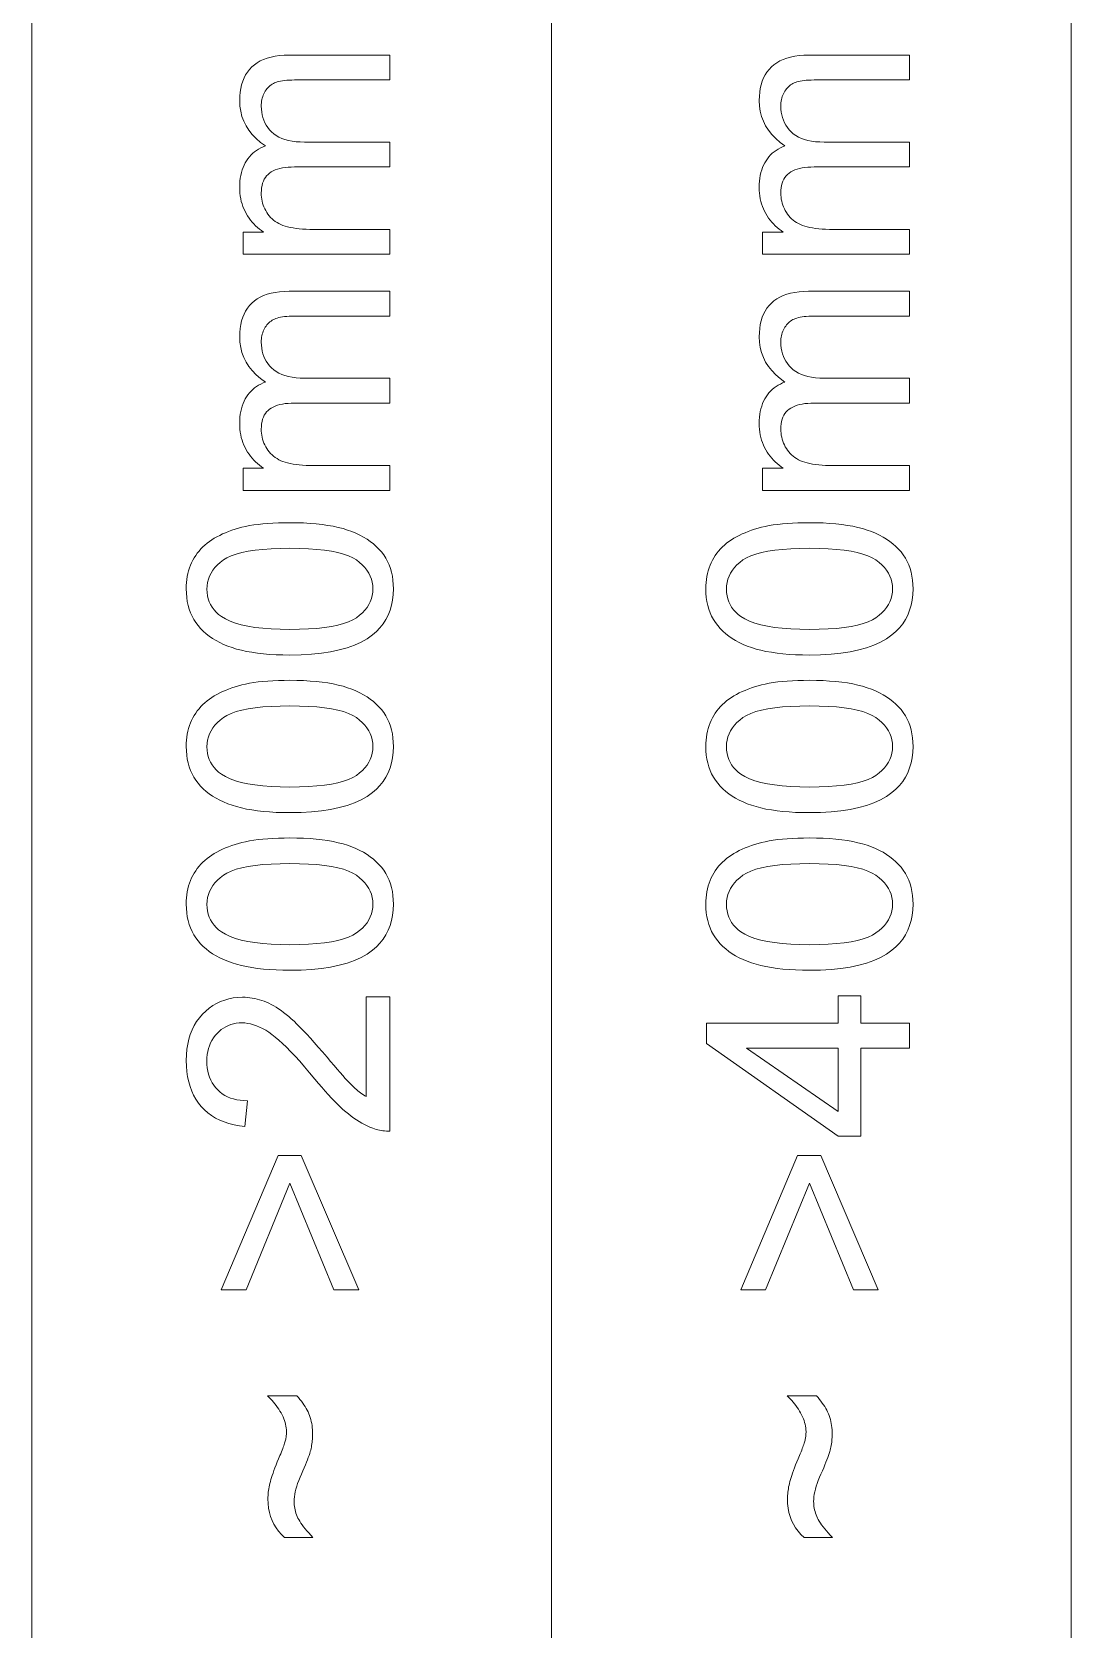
# Model space of a CAD drawing. Extents: x 23 to 417, y 3 to 294.
# Drawn here: x 197.47 to 202.59, y 15.35 to 23.22 of the extents above; entities that cross this region are included whole.
import ezdxf

# ---------------------------------------------------------------- set-up
doc = ezdxf.new("R2010")
doc.units = 0

msp = doc.modelspace()

# ---------------------------------------------------------------- linework, layer by layer
at = {"color": 7, "lineweight": 13}
for p, q in [((197.4684, 10.2218), (197.4684, 50.2218)), ((200.0291, 10.2218), (200.0291, 50.2218)), ((202.5898, 10.2218), (202.5898, 50.2218))]:
    msp.add_line(p, q, dxfattribs=at)
for points in [[(199.233, 22.1256), (198.5086, 22.1256), (198.5086, 22.2354), (198.6102, 22.2354), (198.5998, 22.2425), (198.5898, 22.25), (198.5802, 22.2579), (198.571, 22.2663), (198.5622, 22.2752), (198.5539, 22.2844), (198.5459, 22.2942), (198.5384, 22.3044), (198.5313, 22.315), (198.5246, 22.3261), (198.5185, 22.3376), (198.513, 22.3494), (198.5081, 22.3615), (198.5039, 22.3739), (198.5003, 22.3867), (198.4974, 22.3997), (198.4951, 22.4131), (198.4935, 22.4268), (198.4926, 22.4408), (198.4922, 22.4551), (198.4926, 22.4709), (198.4936, 22.4861), (198.4952, 22.5007), (198.4976, 22.5148), (198.5006, 22.5283), (198.5043, 22.5412), (198.5086, 22.5535), (198.5136, 22.5653), (198.5193, 22.5765), (198.5257, 22.5871), (198.5326, 22.597), (198.5401, 22.6064), (198.5481, 22.6152), (198.5566, 22.6234), (198.5657, 22.631), (198.5753, 22.6379), (198.5855, 22.6443), (198.5962, 22.65), (198.6074, 22.6552), (198.6191, 22.6597), (198.595, 22.6774), (198.5734, 22.6962), (198.5544, 22.7159), (198.5379, 22.7368), (198.5239, 22.7586), (198.5125, 22.7815), (198.5036, 22.8054), (198.4973, 22.8304), (198.4935, 22.8564), (198.4922, 22.8834), (198.4928, 22.9045), (198.4946, 22.9246), (198.4976, 22.9436), (198.5018, 22.9617), (198.5071, 22.9788), (198.5137, 22.9948), (198.5215, 23.0099), (198.5304, 23.024), (198.5406, 23.0371), (198.5519, 23.0492), (198.5645, 23.0602), (198.5784, 23.0701), (198.5935, 23.0788), (198.61, 23.0863), (198.6277, 23.0927), (198.6467, 23.0979), (198.6671, 23.102), (198.6887, 23.1049), (198.7116, 23.1066), (198.7357, 23.1072), (199.233, 23.1072), (199.233, 22.9851), (198.7767, 22.9851), (198.7623, 22.985), (198.7489, 22.9846), (198.7362, 22.984), (198.7243, 22.9832), (198.7133, 22.9821), (198.7031, 22.9808), (198.6938, 22.9792), (198.6852, 22.9774), (198.6775, 22.9754), (198.6706, 22.9731), (198.6642, 22.9706), (198.6581, 22.9676), (198.6523, 22.9642), (198.6467, 22.9605), (198.6414, 22.9563), (198.6363, 22.9518), (198.6314, 22.9469), (198.6268, 22.9416), (198.6225, 22.9359), (198.6184, 22.9298), (198.6147, 22.9234), (198.6113, 22.9168), (198.6083, 22.91), (198.6058, 22.903), (198.6036, 22.8957), (198.6018, 22.8882), (198.6004, 22.8805), (198.5994, 22.8726), (198.5988, 22.8645), (198.5986, 22.8562), (198.5992, 22.8411), (198.6007, 22.8266), (198.6032, 22.8126), (198.6068, 22.7992), (198.6113, 22.7862), (198.6169, 22.7738), (198.6235, 22.7619), (198.6312, 22.7505), (198.6398, 22.7396), (198.6495, 22.7293), (198.6602, 22.7197), (198.6722, 22.7111), (198.6854, 22.7035), (198.6999, 22.697), (198.7155, 22.6914), (198.7324, 22.6869), (198.7505, 22.6833), (198.7698, 22.6808), (198.7904, 22.6793), (198.8121, 22.6788), (199.233, 22.6788), (199.233, 22.556), (198.7623, 22.556), (198.7464, 22.5557), (198.7312, 22.5548), (198.7169, 22.5533), (198.7034, 22.5512), (198.6907, 22.5485), (198.6788, 22.5452), (198.6678, 22.5413), (198.6576, 22.5368), (198.6482, 22.5317), (198.6396, 22.526), (198.6318, 22.5196), (198.6248, 22.5125), (198.6187, 22.5046), (198.6134, 22.4959), (198.6089, 22.4864), (198.6052, 22.4762), (198.6023, 22.4653), (198.6003, 22.4535), (198.599, 22.441), (198.5986, 22.4278), (198.5989, 22.4175), (198.5997, 22.4074), (198.6011, 22.3974), (198.603, 22.3876), (198.6055, 22.3779), (198.6085, 22.3684), (198.612, 22.359), (198.6161, 22.3498), (198.6207, 22.3408), (198.6259, 22.3319), (198.6316, 22.3234), (198.6378, 22.3153), (198.6446, 22.3077), (198.6518, 22.3006), (198.6595, 22.294), (198.6678, 22.2879), (198.6765, 22.2822), (198.6857, 22.277), (198.6955, 22.2724), (198.7057, 22.2682), (198.7167, 22.2644), (198.7286, 22.261), (198.7414, 22.2581), (198.7552, 22.2555), (198.7699, 22.2533), (198.7855, 22.2515), (198.802, 22.2502), (198.8195, 22.2492), (198.8378, 22.2486), (198.8572, 22.2484), (199.233, 22.2484)], [(201.7937, 22.1256), (201.0693, 22.1256), (201.0693, 22.2354), (201.1709, 22.2354), (201.1605, 22.2425), (201.1505, 22.25), (201.1409, 22.2579), (201.1317, 22.2663), (201.1229, 22.2752), (201.1146, 22.2844), (201.1066, 22.2942), (201.0991, 22.3044), (201.092, 22.315), (201.0853, 22.3261), (201.0792, 22.3376), (201.0737, 22.3494), (201.0688, 22.3615), (201.0646, 22.3739), (201.061, 22.3867), (201.0581, 22.3997), (201.0558, 22.4131), (201.0542, 22.4268), (201.0533, 22.4408), (201.0529, 22.4551), (201.0533, 22.4709), (201.0543, 22.4861), (201.0559, 22.5007), (201.0583, 22.5148), (201.0613, 22.5283), (201.065, 22.5412), (201.0693, 22.5535), (201.0743, 22.5653), (201.08, 22.5765), (201.0863, 22.5871), (201.0933, 22.597), (201.1008, 22.6064), (201.1088, 22.6152), (201.1173, 22.6234), (201.1264, 22.631), (201.136, 22.6379), (201.1462, 22.6443), (201.1569, 22.65), (201.1681, 22.6552), (201.1798, 22.6597), (201.1557, 22.6774), (201.1341, 22.6962), (201.1151, 22.7159), (201.0986, 22.7368), (201.0846, 22.7586), (201.0732, 22.7815), (201.0643, 22.8054), (201.058, 22.8304), (201.0542, 22.8564), (201.0529, 22.8834), (201.0535, 22.9045), (201.0553, 22.9246), (201.0583, 22.9436), (201.0625, 22.9617), (201.0678, 22.9788), (201.0744, 22.9948), (201.0822, 23.0099), (201.0911, 23.024), (201.1013, 23.0371), (201.1126, 23.0492), (201.1252, 23.0602), (201.1391, 23.0701), (201.1542, 23.0788), (201.1707, 23.0863), (201.1884, 23.0927), (201.2074, 23.0979), (201.2278, 23.102), (201.2494, 23.1049), (201.2723, 23.1066), (201.2964, 23.1072), (201.7937, 23.1072), (201.7937, 22.9851), (201.3374, 22.9851), (201.323, 22.985), (201.3096, 22.9846), (201.2969, 22.984), (201.285, 22.9832), (201.274, 22.9821), (201.2638, 22.9808), (201.2545, 22.9792), (201.2459, 22.9774), (201.2382, 22.9754), (201.2313, 22.9731), (201.2249, 22.9706), (201.2188, 22.9676), (201.213, 22.9642), (201.2074, 22.9605), (201.2021, 22.9563), (201.197, 22.9518), (201.1921, 22.9469), (201.1875, 22.9416), (201.1832, 22.9359), (201.1791, 22.9298), (201.1754, 22.9234), (201.172, 22.9168), (201.169, 22.91), (201.1665, 22.903), (201.1643, 22.8957), (201.1625, 22.8882), (201.1611, 22.8805), (201.1601, 22.8726), (201.1595, 22.8645), (201.1593, 22.8562), (201.1599, 22.8411), (201.1614, 22.8266), (201.1639, 22.8126), (201.1675, 22.7992), (201.172, 22.7862), (201.1776, 22.7738), (201.1842, 22.7619), (201.1919, 22.7505), (201.2005, 22.7396), (201.2102, 22.7293), (201.2209, 22.7197), (201.2329, 22.7111), (201.2461, 22.7035), (201.2606, 22.697), (201.2762, 22.6914), (201.2931, 22.6869), (201.3112, 22.6833), (201.3305, 22.6808), (201.3511, 22.6793), (201.3728, 22.6788), (201.7937, 22.6788), (201.7937, 22.556), (201.323, 22.556), (201.3071, 22.5557), (201.2919, 22.5548), (201.2776, 22.5533), (201.2641, 22.5512), (201.2514, 22.5485), (201.2395, 22.5452), (201.2285, 22.5413), (201.2183, 22.5368), (201.2089, 22.5317), (201.2003, 22.526), (201.1925, 22.5196), (201.1855, 22.5125), (201.1794, 22.5046), (201.1741, 22.4959), (201.1696, 22.4864), (201.1659, 22.4762), (201.163, 22.4653), (201.161, 22.4535), (201.1597, 22.441), (201.1593, 22.4278), (201.1596, 22.4175), (201.1604, 22.4074), (201.1618, 22.3974), (201.1637, 22.3876), (201.1662, 22.3779), (201.1692, 22.3684), (201.1727, 22.359), (201.1768, 22.3498), (201.1814, 22.3408), (201.1866, 22.3319), (201.1923, 22.3234), (201.1985, 22.3153), (201.2053, 22.3077), (201.2125, 22.3006), (201.2202, 22.294), (201.2285, 22.2879), (201.2372, 22.2822), (201.2464, 22.277), (201.2562, 22.2724), (201.2664, 22.2682), (201.2774, 22.2644), (201.2893, 22.261), (201.3021, 22.2581), (201.3159, 22.2555), (201.3306, 22.2533), (201.3462, 22.2515), (201.3627, 22.2502), (201.3802, 22.2492), (201.3985, 22.2486), (201.4179, 22.2484), (201.7937, 22.2484)], [(199.233, 20.9619), (198.5086, 20.9619), (198.5086, 21.0717), (198.6102, 21.0717), (198.5998, 21.0788), (198.5898, 21.0862), (198.5802, 21.0942), (198.571, 21.1026), (198.5622, 21.1114), (198.5539, 21.1207), (198.5459, 21.1305), (198.5384, 21.1407), (198.5313, 21.1513), (198.5246, 21.1624), (198.5185, 21.1739), (198.513, 21.1857), (198.5081, 21.1978), (198.5039, 21.2102), (198.5003, 21.223), (198.4974, 21.236), (198.4951, 21.2494), (198.4935, 21.2631), (198.4926, 21.277), (198.4922, 21.2913), (198.4926, 21.3072), (198.4936, 21.3224), (198.4952, 21.337), (198.4976, 21.3511), (198.5006, 21.3646), (198.5043, 21.3775), (198.5086, 21.3898), (198.5136, 21.4016), (198.5193, 21.4128), (198.5257, 21.4233), (198.5326, 21.4333), (198.5401, 21.4427), (198.5481, 21.4515), (198.5566, 21.4597), (198.5657, 21.4673), (198.5753, 21.4742), (198.5855, 21.4806), (198.5962, 21.4863), (198.6074, 21.4915), (198.6191, 21.496), (198.595, 21.5137), (198.5734, 21.5324), (198.5544, 21.5522), (198.5379, 21.573), (198.5239, 21.5949), (198.5125, 21.6178), (198.5036, 21.6417), (198.4973, 21.6667), (198.4935, 21.6927), (198.4922, 21.7197), (198.4928, 21.7408), (198.4946, 21.7608), (198.4976, 21.7799), (198.5018, 21.798), (198.5071, 21.8151), (198.5137, 21.8311), (198.5215, 21.8462), (198.5304, 21.8603), (198.5406, 21.8734), (198.5519, 21.8855), (198.5645, 21.8965), (198.5784, 21.9064), (198.5935, 21.9151), (198.61, 21.9226), (198.6277, 21.929), (198.6467, 21.9342), (198.6671, 21.9382), (198.6887, 21.9411), (198.7116, 21.9429), (198.7357, 21.9435), (199.233, 21.9435), (199.233, 21.8214), (198.7767, 21.8214), (198.7623, 21.8212), (198.7489, 21.8209), (198.7362, 21.8203), (198.7243, 21.8195), (198.7133, 21.8184), (198.7031, 21.8171), (198.6938, 21.8155), (198.6852, 21.8137), (198.6775, 21.8117), (198.6706, 21.8094), (198.6642, 21.8068), (198.6581, 21.8039), (198.6523, 21.8005), (198.6467, 21.7968), (198.6414, 21.7926), (198.6363, 21.7881), (198.6314, 21.7832), (198.6268, 21.7779), (198.6225, 21.7722), (198.6184, 21.7661), (198.6147, 21.7597), (198.6113, 21.7531), (198.6083, 21.7463), (198.6058, 21.7393), (198.6036, 21.732), (198.6018, 21.7245), (198.6004, 21.7168), (198.5994, 21.7089), (198.5988, 21.7008), (198.5986, 21.6924), (198.5992, 21.6774), (198.6007, 21.6629), (198.6032, 21.6489), (198.6068, 21.6355), (198.6113, 21.6225), (198.6169, 21.6101), (198.6235, 21.5982), (198.6312, 21.5868), (198.6398, 21.5759), (198.6495, 21.5656), (198.6602, 21.556), (198.6722, 21.5474), (198.6854, 21.5398), (198.6999, 21.5333), (198.7155, 21.5277), (198.7324, 21.5232), (198.7505, 21.5196), (198.7698, 21.5171), (198.7904, 21.5156), (198.8121, 21.5151), (199.233, 21.5151), (199.233, 21.3923), (198.7623, 21.3923), (198.7464, 21.392), (198.7312, 21.3911), (198.7169, 21.3896), (198.7034, 21.3875), (198.6907, 21.3848), (198.6788, 21.3815), (198.6678, 21.3776), (198.6576, 21.3731), (198.6482, 21.368), (198.6396, 21.3623), (198.6318, 21.3559), (198.6248, 21.3488), (198.6187, 21.3408), (198.6134, 21.3322), (198.6089, 21.3227), (198.6052, 21.3125), (198.6023, 21.3016), (198.6003, 21.2898), (198.599, 21.2773), (198.5986, 21.2641), (198.5989, 21.2538), (198.5997, 21.2436), (198.6011, 21.2337), (198.603, 21.2238), (198.6055, 21.2142), (198.6085, 21.2047), (198.612, 21.1953), (198.6161, 21.1861), (198.6207, 21.1771), (198.6259, 21.1682), (198.6316, 21.1597), (198.6378, 21.1516), (198.6446, 21.144), (198.6518, 21.1369), (198.6595, 21.1303), (198.6678, 21.1241), (198.6765, 21.1185), (198.6857, 21.1133), (198.6955, 21.1086), (198.7057, 21.1044), (198.7167, 21.1007), (198.7286, 21.0973), (198.7414, 21.0944), (198.7552, 21.0918), (198.7699, 21.0896), (198.7855, 21.0878), (198.802, 21.0864), (198.8195, 21.0855), (198.8378, 21.0849), (198.8572, 21.0847), (199.233, 21.0847)], [(201.7937, 20.9619), (201.0693, 20.9619), (201.0693, 21.0717), (201.1709, 21.0717), (201.1605, 21.0788), (201.1505, 21.0862), (201.1409, 21.0942), (201.1317, 21.1026), (201.1229, 21.1114), (201.1146, 21.1207), (201.1066, 21.1305), (201.0991, 21.1407), (201.092, 21.1513), (201.0853, 21.1624), (201.0792, 21.1739), (201.0737, 21.1857), (201.0688, 21.1978), (201.0646, 21.2102), (201.061, 21.223), (201.0581, 21.236), (201.0558, 21.2494), (201.0542, 21.2631), (201.0533, 21.277), (201.0529, 21.2913), (201.0533, 21.3072), (201.0543, 21.3224), (201.0559, 21.337), (201.0583, 21.3511), (201.0613, 21.3646), (201.065, 21.3775), (201.0693, 21.3898), (201.0743, 21.4016), (201.08, 21.4128), (201.0863, 21.4233), (201.0933, 21.4333), (201.1008, 21.4427), (201.1088, 21.4515), (201.1173, 21.4597), (201.1264, 21.4673), (201.136, 21.4742), (201.1462, 21.4806), (201.1569, 21.4863), (201.1681, 21.4915), (201.1798, 21.496), (201.1557, 21.5137), (201.1341, 21.5324), (201.1151, 21.5522), (201.0986, 21.573), (201.0846, 21.5949), (201.0732, 21.6178), (201.0643, 21.6417), (201.058, 21.6667), (201.0542, 21.6927), (201.0529, 21.7197), (201.0535, 21.7408), (201.0553, 21.7608), (201.0583, 21.7799), (201.0625, 21.798), (201.0678, 21.8151), (201.0744, 21.8311), (201.0822, 21.8462), (201.0911, 21.8603), (201.1013, 21.8734), (201.1126, 21.8855), (201.1252, 21.8965), (201.1391, 21.9064), (201.1542, 21.9151), (201.1707, 21.9226), (201.1884, 21.929), (201.2074, 21.9342), (201.2278, 21.9382), (201.2494, 21.9411), (201.2723, 21.9429), (201.2964, 21.9435), (201.7937, 21.9435), (201.7937, 21.8214), (201.3374, 21.8214), (201.323, 21.8212), (201.3096, 21.8209), (201.2969, 21.8203), (201.285, 21.8195), (201.274, 21.8184), (201.2638, 21.8171), (201.2545, 21.8155), (201.2459, 21.8137), (201.2382, 21.8117), (201.2313, 21.8094), (201.2249, 21.8068), (201.2188, 21.8039), (201.213, 21.8005), (201.2074, 21.7968), (201.2021, 21.7926), (201.197, 21.7881), (201.1921, 21.7832), (201.1875, 21.7779), (201.1832, 21.7722), (201.1791, 21.7661), (201.1754, 21.7597), (201.172, 21.7531), (201.169, 21.7463), (201.1665, 21.7393), (201.1643, 21.732), (201.1625, 21.7245), (201.1611, 21.7168), (201.1601, 21.7089), (201.1595, 21.7008), (201.1593, 21.6924), (201.1599, 21.6774), (201.1614, 21.6629), (201.1639, 21.6489), (201.1675, 21.6355), (201.172, 21.6225), (201.1776, 21.6101), (201.1842, 21.5982), (201.1919, 21.5868), (201.2005, 21.5759), (201.2102, 21.5656), (201.2209, 21.556), (201.2329, 21.5474), (201.2461, 21.5398), (201.2606, 21.5333), (201.2762, 21.5277), (201.2931, 21.5232), (201.3112, 21.5196), (201.3305, 21.5171), (201.3511, 21.5156), (201.3728, 21.5151), (201.7937, 21.5151), (201.7937, 21.3923), (201.323, 21.3923), (201.3071, 21.392), (201.2919, 21.3911), (201.2776, 21.3896), (201.2641, 21.3875), (201.2514, 21.3848), (201.2395, 21.3815), (201.2285, 21.3776), (201.2183, 21.3731), (201.2089, 21.368), (201.2003, 21.3623), (201.1925, 21.3559), (201.1855, 21.3488), (201.1794, 21.3408), (201.1741, 21.3322), (201.1696, 21.3227), (201.1659, 21.3125), (201.163, 21.3016), (201.161, 21.2898), (201.1597, 21.2773), (201.1593, 21.2641), (201.1596, 21.2538), (201.1604, 21.2436), (201.1618, 21.2337), (201.1637, 21.2238), (201.1662, 21.2142), (201.1692, 21.2047), (201.1727, 21.1953), (201.1768, 21.1861), (201.1814, 21.1771), (201.1866, 21.1682), (201.1923, 21.1597), (201.1985, 21.1516), (201.2053, 21.144), (201.2125, 21.1369), (201.2202, 21.1303), (201.2285, 21.1241), (201.2372, 21.1185), (201.2464, 21.1133), (201.2562, 21.1086), (201.2664, 21.1044), (201.2774, 21.1007), (201.2893, 21.0973), (201.3021, 21.0944), (201.3159, 21.0918), (201.3306, 21.0896), (201.3462, 21.0878), (201.3627, 21.0864), (201.3802, 21.0855), (201.3985, 21.0849), (201.4179, 21.0847), (201.7937, 21.0847)], [(198.7398, 20.1508), (198.7051, 20.1512), (198.6717, 20.1523), (198.6397, 20.1541), (198.609, 20.1567), (198.5798, 20.16), (198.5519, 20.164), (198.5255, 20.1687), (198.5004, 20.1742), (198.4767, 20.1804), (198.4544, 20.1873), (198.4332, 20.195), (198.4131, 20.2033), (198.394, 20.2124), (198.3758, 20.2222), (198.3586, 20.2327), (198.3424, 20.2439), (198.3272, 20.2558), (198.313, 20.2684), (198.2998, 20.2817), (198.2876, 20.2958), (198.2764, 20.3105), (198.2665, 20.3261), (198.2577, 20.3423), (198.25, 20.3593), (198.2436, 20.377), (198.2383, 20.3955), (198.2342, 20.4147), (198.2313, 20.4347), (198.2295, 20.4554), (198.2289, 20.4769), (198.2292, 20.4928), (198.2302, 20.5083), (198.2318, 20.5234), (198.2341, 20.5381), (198.237, 20.5524), (198.2406, 20.5664), (198.2448, 20.5799), (198.2497, 20.593), (198.2552, 20.6058), (198.2613, 20.6181), (198.2681, 20.63), (198.2754, 20.6415), (198.2833, 20.6526), (198.2918, 20.6633), (198.3009, 20.6735), (198.3105, 20.6833), (198.3207, 20.6927), (198.3315, 20.7017), (198.3428, 20.7102), (198.3548, 20.7184), (198.3672, 20.7261), (198.3803, 20.7335), (198.3938, 20.7406), (198.4079, 20.7473), (198.4225, 20.7537), (198.4376, 20.7597), (198.4533, 20.7654), (198.4695, 20.7707), (198.4862, 20.7758), (198.5035, 20.7804), (198.5216, 20.7847), (198.541, 20.7885), (198.5616, 20.7919), (198.5834, 20.7948), (198.6064, 20.7973), (198.6306, 20.7993), (198.6561, 20.8009), (198.6828, 20.802), (198.7107, 20.8027), (198.7398, 20.8029), (198.7744, 20.8026), (198.8075, 20.8015), (198.8393, 20.7997), (198.8698, 20.7972), (198.8989, 20.7939), (198.9266, 20.7899), (198.953, 20.7852), (198.978, 20.7798), (199.0016, 20.7737), (199.0239, 20.7668), (199.0451, 20.7592), (199.0652, 20.7509), (199.0844, 20.7419), (199.1026, 20.7321), (199.1198, 20.7217), (199.136, 20.7105), (199.1512, 20.6986), (199.1655, 20.686), (199.1788, 20.6727), (199.1911, 20.6587), (199.2023, 20.6439), (199.2123, 20.6284), (199.2212, 20.6121), (199.2288, 20.595), (199.2353, 20.5772), (199.2406, 20.5587), (199.2448, 20.5394), (199.2477, 20.5193), (199.2495, 20.4985), (199.2501, 20.4769), (199.249, 20.4486), (199.2459, 20.4215), (199.2407, 20.3957), (199.2335, 20.3711), (199.2242, 20.3478), (199.2127, 20.3257), (199.1993, 20.3048), (199.1837, 20.2852), (199.1661, 20.2669), (199.1464, 20.2497), (199.1199, 20.2309), (199.0902, 20.2141), (199.0574, 20.1993), (199.0214, 20.1864), (198.9823, 20.1756), (198.9401, 20.1667), (198.8947, 20.1597), (198.8463, 20.1548), (198.7946, 20.1518)], [(201.3005, 20.1508), (201.2658, 20.1512), (201.2324, 20.1523), (201.2004, 20.1541), (201.1697, 20.1567), (201.1405, 20.16), (201.1126, 20.164), (201.0862, 20.1687), (201.0611, 20.1742), (201.0374, 20.1804), (201.0151, 20.1873), (200.9939, 20.195), (200.9738, 20.2033), (200.9547, 20.2124), (200.9365, 20.2222), (200.9193, 20.2327), (200.9031, 20.2439), (200.8879, 20.2558), (200.8737, 20.2684), (200.8605, 20.2817), (200.8483, 20.2958), (200.8371, 20.3105), (200.8272, 20.3261), (200.8184, 20.3423), (200.8107, 20.3593), (200.8043, 20.377), (200.799, 20.3955), (200.7949, 20.4147), (200.792, 20.4347), (200.7902, 20.4554), (200.7896, 20.4769), (200.7899, 20.4928), (200.7909, 20.5083), (200.7925, 20.5234), (200.7948, 20.5381), (200.7977, 20.5524), (200.8013, 20.5664), (200.8055, 20.5799), (200.8104, 20.593), (200.8159, 20.6058), (200.822, 20.6181), (200.8288, 20.63), (200.8361, 20.6415), (200.844, 20.6526), (200.8525, 20.6633), (200.8616, 20.6735), (200.8712, 20.6833), (200.8814, 20.6927), (200.8922, 20.7017), (200.9035, 20.7102), (200.9155, 20.7184), (200.9279, 20.7261), (200.941, 20.7335), (200.9545, 20.7406), (200.9686, 20.7473), (200.9832, 20.7537), (200.9983, 20.7597), (201.014, 20.7654), (201.0302, 20.7707), (201.0469, 20.7758), (201.0642, 20.7804), (201.0823, 20.7847), (201.1017, 20.7885), (201.1223, 20.7919), (201.1441, 20.7948), (201.1671, 20.7973), (201.1913, 20.7993), (201.2168, 20.8009), (201.2435, 20.802), (201.2714, 20.8027), (201.3005, 20.8029), (201.3351, 20.8026), (201.3682, 20.8015), (201.4, 20.7997), (201.4305, 20.7972), (201.4596, 20.7939), (201.4873, 20.7899), (201.5137, 20.7852), (201.5387, 20.7798), (201.5623, 20.7737), (201.5846, 20.7668), (201.6058, 20.7592), (201.6259, 20.7509), (201.6451, 20.7419), (201.6633, 20.7321), (201.6805, 20.7217), (201.6967, 20.7105), (201.7119, 20.6986), (201.7262, 20.686), (201.7395, 20.6727), (201.7518, 20.6587), (201.763, 20.6439), (201.773, 20.6284), (201.7819, 20.6121), (201.7895, 20.595), (201.796, 20.5772), (201.8013, 20.5587), (201.8055, 20.5394), (201.8084, 20.5193), (201.8102, 20.4985), (201.8108, 20.4769), (201.8097, 20.4486), (201.8066, 20.4215), (201.8014, 20.3957), (201.7942, 20.3711), (201.7849, 20.3478), (201.7734, 20.3257), (201.76, 20.3048), (201.7444, 20.2852), (201.7268, 20.2669), (201.7071, 20.2497), (201.6806, 20.2309), (201.6509, 20.2141), (201.6181, 20.1993), (201.5821, 20.1864), (201.543, 20.1756), (201.5008, 20.1667), (201.4554, 20.1597), (201.407, 20.1548), (201.3553, 20.1518)], [(198.7398, 20.277), (198.7874, 20.2776), (198.8317, 20.2793), (198.8728, 20.2822), (198.9105, 20.2862), (198.9449, 20.2914), (198.976, 20.2978), (199.0039, 20.3053), (199.0284, 20.3139), (199.0497, 20.3237), (199.0676, 20.3347), (199.0831, 20.3465), (199.0969, 20.3588), (199.1092, 20.3717), (199.1198, 20.3851), (199.1287, 20.399), (199.1361, 20.4135), (199.1418, 20.4286), (199.1459, 20.4441), (199.1483, 20.4602), (199.1491, 20.4769), (199.1483, 20.4935), (199.1458, 20.5096), (199.1418, 20.5252), (199.136, 20.5402), (199.1286, 20.5547), (199.1196, 20.5687), (199.109, 20.5821), (199.0967, 20.595), (199.0828, 20.6073), (199.0673, 20.6191), (199.0493, 20.6301), (199.028, 20.6399), (199.0034, 20.6485), (198.9756, 20.656), (198.9445, 20.6623), (198.9101, 20.6675), (198.8724, 20.6716), (198.8315, 20.6744), (198.7873, 20.6762), (198.7398, 20.6768), (198.6921, 20.6762), (198.6477, 20.6744), (198.6066, 20.6716), (198.5688, 20.6675), (198.5343, 20.6623), (198.5032, 20.656), (198.4754, 20.6485), (198.4508, 20.6399), (198.4296, 20.6301), (198.4117, 20.6191), (198.3963, 20.6073), (198.3825, 20.5949), (198.3703, 20.582), (198.3598, 20.5685), (198.3509, 20.5544), (198.3436, 20.5398), (198.3379, 20.5245), (198.3338, 20.5088), (198.3314, 20.4924), (198.3306, 20.4755), (198.3313, 20.459), (198.3334, 20.4431), (198.337, 20.4278), (198.342, 20.4133), (198.3485, 20.3995), (198.3563, 20.3863), (198.3657, 20.3738), (198.3764, 20.362), (198.3886, 20.3509), (198.4022, 20.3405), (198.422, 20.3284), (198.4449, 20.3176), (198.471, 20.3081), (198.5001, 20.2999), (198.5323, 20.2929), (198.5676, 20.2872), (198.606, 20.2827), (198.6475, 20.2796), (198.6921, 20.2777)], [(201.3005, 20.277), (201.3481, 20.2776), (201.3924, 20.2793), (201.4335, 20.2822), (201.4712, 20.2862), (201.5056, 20.2914), (201.5367, 20.2978), (201.5646, 20.3053), (201.5891, 20.3139), (201.6104, 20.3237), (201.6283, 20.3347), (201.6438, 20.3465), (201.6576, 20.3588), (201.6699, 20.3717), (201.6805, 20.3851), (201.6894, 20.399), (201.6968, 20.4135), (201.7025, 20.4286), (201.7066, 20.4441), (201.709, 20.4602), (201.7098, 20.4769), (201.709, 20.4935), (201.7065, 20.5096), (201.7025, 20.5252), (201.6967, 20.5402), (201.6893, 20.5547), (201.6803, 20.5687), (201.6697, 20.5821), (201.6574, 20.595), (201.6435, 20.6073), (201.628, 20.6191), (201.61, 20.6301), (201.5887, 20.6399), (201.5641, 20.6485), (201.5363, 20.656), (201.5052, 20.6623), (201.4708, 20.6675), (201.4331, 20.6716), (201.3922, 20.6744), (201.348, 20.6762), (201.3005, 20.6768), (201.2528, 20.6762), (201.2084, 20.6744), (201.1673, 20.6716), (201.1295, 20.6675), (201.095, 20.6623), (201.0639, 20.656), (201.0361, 20.6485), (201.0115, 20.6399), (200.9903, 20.6301), (200.9724, 20.6191), (200.957, 20.6073), (200.9432, 20.5949), (200.931, 20.582), (200.9205, 20.5685), (200.9116, 20.5544), (200.9043, 20.5398), (200.8986, 20.5245), (200.8945, 20.5088), (200.8921, 20.4924), (200.8913, 20.4755), (200.892, 20.459), (200.8941, 20.4431), (200.8977, 20.4278), (200.9027, 20.4133), (200.9092, 20.3995), (200.917, 20.3863), (200.9264, 20.3738), (200.9371, 20.362), (200.9493, 20.3509), (200.9629, 20.3405), (200.9827, 20.3284), (201.0056, 20.3176), (201.0317, 20.3081), (201.0608, 20.2999), (201.093, 20.2929), (201.1283, 20.2872), (201.1667, 20.2827), (201.2082, 20.2796), (201.2528, 20.2777)], [(198.7398, 19.3739), (198.7051, 19.3743), (198.6717, 19.3753), (198.6397, 19.3772), (198.609, 19.3797), (198.5798, 19.383), (198.5519, 19.387), (198.5255, 19.3918), (198.5004, 19.3972), (198.4767, 19.4034), (198.4544, 19.4104), (198.4332, 19.418), (198.4131, 19.4264), (198.394, 19.4355), (198.3758, 19.4453), (198.3586, 19.4557), (198.3424, 19.4669), (198.3272, 19.4789), (198.313, 19.4915), (198.2998, 19.5048), (198.2876, 19.5188), (198.2764, 19.5336), (198.2665, 19.5491), (198.2577, 19.5654), (198.25, 19.5824), (198.2436, 19.6001), (198.2383, 19.6186), (198.2342, 19.6378), (198.2313, 19.6578), (198.2295, 19.6785), (198.2289, 19.6999), (198.2292, 19.7158), (198.2302, 19.7313), (198.2318, 19.7465), (198.2341, 19.7612), (198.237, 19.7755), (198.2406, 19.7894), (198.2448, 19.8029), (198.2497, 19.8161), (198.2552, 19.8288), (198.2613, 19.8411), (198.2681, 19.8531), (198.2754, 19.8646), (198.2833, 19.8757), (198.2918, 19.8863), (198.3009, 19.8966), (198.3105, 19.9064), (198.3207, 19.9158), (198.3315, 19.9247), (198.3428, 19.9333), (198.3548, 19.9414), (198.3672, 19.9492), (198.3803, 19.9566), (198.3938, 19.9636), (198.4079, 19.9703), (198.4225, 19.9767), (198.4376, 19.9828), (198.4533, 19.9885), (198.4695, 19.9938), (198.4862, 19.9988), (198.5035, 20.0035), (198.5216, 20.0078), (198.541, 20.0116), (198.5616, 20.015), (198.5834, 20.0179), (198.6064, 20.0204), (198.6306, 20.0224), (198.6561, 20.024), (198.6828, 20.0251), (198.7107, 20.0258), (198.7398, 20.026), (198.7744, 20.0256), (198.8075, 20.0246), (198.8393, 20.0227), (198.8698, 20.0202), (198.8989, 20.017), (198.9266, 20.013), (198.953, 20.0083), (198.978, 20.0029), (199.0016, 19.9967), (199.0239, 19.9898), (199.0451, 19.9823), (199.0652, 19.974), (199.0844, 19.9649), (199.1026, 19.9552), (199.1198, 19.9447), (199.136, 19.9336), (199.1512, 19.9217), (199.1655, 19.9091), (199.1788, 19.8958), (199.1911, 19.8817), (199.2023, 19.867), (199.2123, 19.8514), (199.2212, 19.8351), (199.2288, 19.8181), (199.2353, 19.8003), (199.2406, 19.7817), (199.2448, 19.7624), (199.2477, 19.7424), (199.2495, 19.7215), (199.2501, 19.6999), (199.249, 19.6716), (199.2459, 19.6446), (199.2407, 19.6188), (199.2335, 19.5942), (199.2242, 19.5709), (199.2127, 19.5488), (199.1993, 19.5279), (199.1837, 19.5083), (199.1661, 19.4899), (199.1464, 19.4728), (199.1199, 19.454), (199.0902, 19.4372), (199.0574, 19.4224), (199.0214, 19.4095), (198.9823, 19.3986), (198.9401, 19.3897), (198.8947, 19.3828), (198.8463, 19.3778), (198.7946, 19.3749)], [(201.3005, 19.3739), (201.2658, 19.3743), (201.2324, 19.3753), (201.2004, 19.3772), (201.1697, 19.3797), (201.1405, 19.383), (201.1126, 19.387), (201.0862, 19.3918), (201.0611, 19.3972), (201.0374, 19.4034), (201.0151, 19.4104), (200.9939, 19.418), (200.9738, 19.4264), (200.9547, 19.4355), (200.9365, 19.4453), (200.9193, 19.4557), (200.9031, 19.4669), (200.8879, 19.4789), (200.8737, 19.4915), (200.8605, 19.5048), (200.8483, 19.5188), (200.8371, 19.5336), (200.8272, 19.5491), (200.8184, 19.5654), (200.8107, 19.5824), (200.8043, 19.6001), (200.799, 19.6186), (200.7949, 19.6378), (200.792, 19.6578), (200.7902, 19.6785), (200.7896, 19.6999), (200.7899, 19.7158), (200.7909, 19.7313), (200.7925, 19.7465), (200.7948, 19.7612), (200.7977, 19.7755), (200.8013, 19.7894), (200.8055, 19.8029), (200.8104, 19.8161), (200.8159, 19.8288), (200.822, 19.8411), (200.8288, 19.8531), (200.8361, 19.8646), (200.844, 19.8757), (200.8525, 19.8863), (200.8616, 19.8966), (200.8712, 19.9064), (200.8814, 19.9158), (200.8922, 19.9247), (200.9035, 19.9333), (200.9155, 19.9414), (200.9279, 19.9492), (200.941, 19.9566), (200.9545, 19.9636), (200.9686, 19.9703), (200.9832, 19.9767), (200.9983, 19.9828), (201.014, 19.9885), (201.0302, 19.9938), (201.0469, 19.9988), (201.0642, 20.0035), (201.0823, 20.0078), (201.1017, 20.0116), (201.1223, 20.015), (201.1441, 20.0179), (201.1671, 20.0204), (201.1913, 20.0224), (201.2168, 20.024), (201.2435, 20.0251), (201.2714, 20.0258), (201.3005, 20.026), (201.3351, 20.0256), (201.3682, 20.0246), (201.4, 20.0227), (201.4305, 20.0202), (201.4596, 20.017), (201.4873, 20.013), (201.5137, 20.0083), (201.5387, 20.0029), (201.5623, 19.9967), (201.5846, 19.9898), (201.6058, 19.9823), (201.6259, 19.974), (201.6451, 19.9649), (201.6633, 19.9552), (201.6805, 19.9447), (201.6967, 19.9336), (201.7119, 19.9217), (201.7262, 19.9091), (201.7395, 19.8958), (201.7518, 19.8817), (201.763, 19.867), (201.773, 19.8514), (201.7819, 19.8351), (201.7895, 19.8181), (201.796, 19.8003), (201.8013, 19.7817), (201.8055, 19.7624), (201.8084, 19.7424), (201.8102, 19.7215), (201.8108, 19.6999), (201.8097, 19.6716), (201.8066, 19.6446), (201.8014, 19.6188), (201.7942, 19.5942), (201.7849, 19.5709), (201.7734, 19.5488), (201.76, 19.5279), (201.7444, 19.5083), (201.7268, 19.4899), (201.7071, 19.4728), (201.6806, 19.454), (201.6509, 19.4372), (201.6181, 19.4224), (201.5821, 19.4095), (201.543, 19.3986), (201.5008, 19.3897), (201.4554, 19.3828), (201.407, 19.3778), (201.3553, 19.3749)], [(198.7398, 19.5001), (198.7874, 19.5007), (198.8317, 19.5024), (198.8728, 19.5053), (198.9105, 19.5093), (198.9449, 19.5145), (198.976, 19.5208), (199.0039, 19.5283), (199.0284, 19.537), (199.0497, 19.5468), (199.0676, 19.5577), (199.0831, 19.5695), (199.0969, 19.5819), (199.1092, 19.5947), (199.1198, 19.6081), (199.1287, 19.6221), (199.1361, 19.6366), (199.1418, 19.6516), (199.1459, 19.6672), (199.1483, 19.6833), (199.1491, 19.6999), (199.1483, 19.7166), (199.1458, 19.7327), (199.1418, 19.7483), (199.136, 19.7633), (199.1286, 19.7778), (199.1196, 19.7917), (199.109, 19.8052), (199.0967, 19.818), (199.0828, 19.8304), (199.0673, 19.8422), (199.0493, 19.8531), (199.028, 19.8629), (199.0034, 19.8716), (198.9756, 19.8791), (198.9445, 19.8854), (198.9101, 19.8906), (198.8724, 19.8946), (198.8315, 19.8975), (198.7873, 19.8992), (198.7398, 19.8998), (198.6921, 19.8992), (198.6477, 19.8975), (198.6066, 19.8946), (198.5688, 19.8906), (198.5343, 19.8854), (198.5032, 19.8791), (198.4754, 19.8716), (198.4508, 19.8629), (198.4296, 19.8531), (198.4117, 19.8422), (198.3963, 19.8304), (198.3825, 19.818), (198.3703, 19.805), (198.3598, 19.7915), (198.3509, 19.7775), (198.3436, 19.7628), (198.3379, 19.7476), (198.3338, 19.7318), (198.3314, 19.7155), (198.3306, 19.6986), (198.3313, 19.682), (198.3334, 19.6661), (198.337, 19.6509), (198.342, 19.6364), (198.3485, 19.6225), (198.3563, 19.6094), (198.3657, 19.5969), (198.3764, 19.5851), (198.3886, 19.574), (198.4022, 19.5635), (198.422, 19.5515), (198.4449, 19.5407), (198.471, 19.5312), (198.5001, 19.5229), (198.5323, 19.5159), (198.5676, 19.5102), (198.606, 19.5058), (198.6475, 19.5026), (198.6921, 19.5007)], [(201.3005, 19.5001), (201.3481, 19.5007), (201.3924, 19.5024), (201.4335, 19.5053), (201.4712, 19.5093), (201.5056, 19.5145), (201.5367, 19.5208), (201.5646, 19.5283), (201.5891, 19.537), (201.6104, 19.5468), (201.6283, 19.5577), (201.6438, 19.5695), (201.6576, 19.5819), (201.6699, 19.5947), (201.6805, 19.6081), (201.6894, 19.6221), (201.6968, 19.6366), (201.7025, 19.6516), (201.7066, 19.6672), (201.709, 19.6833), (201.7098, 19.6999), (201.709, 19.7166), (201.7065, 19.7327), (201.7025, 19.7483), (201.6967, 19.7633), (201.6893, 19.7778), (201.6803, 19.7917), (201.6697, 19.8052), (201.6574, 19.818), (201.6435, 19.8304), (201.628, 19.8422), (201.61, 19.8531), (201.5887, 19.8629), (201.5641, 19.8716), (201.5363, 19.8791), (201.5052, 19.8854), (201.4708, 19.8906), (201.4331, 19.8946), (201.3922, 19.8975), (201.348, 19.8992), (201.3005, 19.8998), (201.2528, 19.8992), (201.2084, 19.8975), (201.1673, 19.8946), (201.1295, 19.8906), (201.095, 19.8854), (201.0639, 19.8791), (201.0361, 19.8716), (201.0115, 19.8629), (200.9903, 19.8531), (200.9724, 19.8422), (200.957, 19.8304), (200.9432, 19.818), (200.931, 19.805), (200.9205, 19.7915), (200.9116, 19.7775), (200.9043, 19.7628), (200.8986, 19.7476), (200.8945, 19.7318), (200.8921, 19.7155), (200.8913, 19.6986), (200.892, 19.682), (200.8941, 19.6661), (200.8977, 19.6509), (200.9027, 19.6364), (200.9092, 19.6225), (200.917, 19.6094), (200.9264, 19.5969), (200.9371, 19.5851), (200.9493, 19.574), (200.9629, 19.5635), (200.9827, 19.5515), (201.0056, 19.5407), (201.0317, 19.5312), (201.0608, 19.5229), (201.093, 19.5159), (201.1283, 19.5102), (201.1667, 19.5058), (201.2082, 19.5026), (201.2528, 19.5007)], [(198.7398, 18.5969), (198.7051, 18.5973), (198.6717, 18.5984), (198.6397, 18.6002), (198.609, 18.6028), (198.5798, 18.6061), (198.5519, 18.6101), (198.5255, 18.6148), (198.5004, 18.6203), (198.4767, 18.6265), (198.4544, 18.6334), (198.4332, 18.6411), (198.4131, 18.6495), (198.394, 18.6585), (198.3758, 18.6683), (198.3586, 18.6788), (198.3424, 18.69), (198.3272, 18.7019), (198.313, 18.7145), (198.2998, 18.7279), (198.2876, 18.7419), (198.2764, 18.7567), (198.2665, 18.7722), (198.2577, 18.7884), (198.25, 18.8054), (198.2436, 18.8232), (198.2383, 18.8416), (198.2342, 18.8609), (198.2313, 18.8808), (198.2295, 18.9015), (198.2289, 18.923), (198.2292, 18.9389), (198.2302, 18.9544), (198.2318, 18.9695), (198.2341, 18.9842), (198.237, 18.9985), (198.2406, 19.0125), (198.2448, 19.026), (198.2497, 19.0391), (198.2552, 19.0519), (198.2613, 19.0642), (198.2681, 19.0761), (198.2754, 19.0876), (198.2833, 19.0987), (198.2918, 19.1094), (198.3009, 19.1196), (198.3105, 19.1294), (198.3207, 19.1388), (198.3315, 19.1478), (198.3428, 19.1563), (198.3548, 19.1645), (198.3672, 19.1722), (198.3803, 19.1796), (198.3938, 19.1867), (198.4079, 19.1934), (198.4225, 19.1998), (198.4376, 19.2058), (198.4533, 19.2115), (198.4695, 19.2169), (198.4862, 19.2219), (198.5035, 19.2265), (198.5216, 19.2308), (198.541, 19.2347), (198.5616, 19.238), (198.5834, 19.241), (198.6064, 19.2434), (198.6306, 19.2455), (198.6561, 19.247), (198.6828, 19.2482), (198.7107, 19.2488), (198.7398, 19.2491), (198.7744, 19.2487), (198.8075, 19.2476), (198.8393, 19.2458), (198.8698, 19.2433), (198.8989, 19.24), (198.9266, 19.236), (198.953, 19.2313), (198.978, 19.2259), (199.0016, 19.2198), (199.0239, 19.2129), (199.0451, 19.2053), (199.0652, 19.197), (199.0844, 19.188), (199.1026, 19.1783), (199.1198, 19.1678), (199.136, 19.1566), (199.1512, 19.1447), (199.1655, 19.1321), (199.1788, 19.1188), (199.1911, 19.1048), (199.2023, 19.09), (199.2123, 19.0745), (199.2212, 19.0582), (199.2288, 19.0412), (199.2353, 19.0234), (199.2406, 19.0048), (199.2448, 18.9855), (199.2477, 18.9654), (199.2495, 18.9446), (199.2501, 18.923), (199.249, 18.8947), (199.2459, 18.8676), (199.2407, 18.8418), (199.2335, 18.8172), (199.2242, 18.7939), (199.2127, 18.7718), (199.1993, 18.751), (199.1837, 18.7313), (199.1661, 18.713), (199.1464, 18.6959), (199.1199, 18.6771), (199.0902, 18.6602), (199.0574, 18.6454), (199.0214, 18.6326), (198.9823, 18.6217), (198.9401, 18.6128), (198.8947, 18.6058), (198.8463, 18.6009), (198.7946, 18.5979)], [(201.3005, 18.5969), (201.2658, 18.5973), (201.2324, 18.5984), (201.2004, 18.6002), (201.1697, 18.6028), (201.1405, 18.6061), (201.1126, 18.6101), (201.0862, 18.6148), (201.0611, 18.6203), (201.0374, 18.6265), (201.0151, 18.6334), (200.9939, 18.6411), (200.9738, 18.6495), (200.9547, 18.6585), (200.9365, 18.6683), (200.9193, 18.6788), (200.9031, 18.69), (200.8879, 18.7019), (200.8737, 18.7145), (200.8605, 18.7279), (200.8483, 18.7419), (200.8371, 18.7567), (200.8272, 18.7722), (200.8184, 18.7884), (200.8107, 18.8054), (200.8043, 18.8232), (200.799, 18.8416), (200.7949, 18.8609), (200.792, 18.8808), (200.7902, 18.9015), (200.7896, 18.923), (200.7899, 18.9389), (200.7909, 18.9544), (200.7925, 18.9695), (200.7948, 18.9842), (200.7977, 18.9985), (200.8013, 19.0125), (200.8055, 19.026), (200.8104, 19.0391), (200.8159, 19.0519), (200.822, 19.0642), (200.8288, 19.0761), (200.8361, 19.0876), (200.844, 19.0987), (200.8525, 19.1094), (200.8616, 19.1196), (200.8712, 19.1294), (200.8814, 19.1388), (200.8922, 19.1478), (200.9035, 19.1563), (200.9155, 19.1645), (200.9279, 19.1722), (200.941, 19.1796), (200.9545, 19.1867), (200.9686, 19.1934), (200.9832, 19.1998), (200.9983, 19.2058), (201.014, 19.2115), (201.0302, 19.2169), (201.0469, 19.2219), (201.0642, 19.2265), (201.0823, 19.2308), (201.1017, 19.2347), (201.1223, 19.238), (201.1441, 19.241), (201.1671, 19.2434), (201.1913, 19.2455), (201.2168, 19.247), (201.2435, 19.2482), (201.2714, 19.2488), (201.3005, 19.2491), (201.3351, 19.2487), (201.3682, 19.2476), (201.4, 19.2458), (201.4305, 19.2433), (201.4596, 19.24), (201.4873, 19.236), (201.5137, 19.2313), (201.5387, 19.2259), (201.5623, 19.2198), (201.5846, 19.2129), (201.6058, 19.2053), (201.6259, 19.197), (201.6451, 19.188), (201.6633, 19.1783), (201.6805, 19.1678), (201.6967, 19.1566), (201.7119, 19.1447), (201.7262, 19.1321), (201.7395, 19.1188), (201.7518, 19.1048), (201.763, 19.09), (201.773, 19.0745), (201.7819, 19.0582), (201.7895, 19.0412), (201.796, 19.0234), (201.8013, 19.0048), (201.8055, 18.9855), (201.8084, 18.9654), (201.8102, 18.9446), (201.8108, 18.923), (201.8097, 18.8947), (201.8066, 18.8676), (201.8014, 18.8418), (201.7942, 18.8172), (201.7849, 18.7939), (201.7734, 18.7718), (201.76, 18.751), (201.7444, 18.7313), (201.7268, 18.713), (201.7071, 18.6959), (201.6806, 18.6771), (201.6509, 18.6602), (201.6181, 18.6454), (201.5821, 18.6326), (201.543, 18.6217), (201.5008, 18.6128), (201.4554, 18.6058), (201.407, 18.6009), (201.3553, 18.5979)], [(198.7398, 18.7231), (198.7874, 18.7237), (198.8317, 18.7254), (198.8728, 18.7283), (198.9105, 18.7324), (198.9449, 18.7375), (198.976, 18.7439), (199.0039, 18.7514), (199.0284, 18.76), (199.0497, 18.7698), (199.0676, 18.7808), (199.0831, 18.7926), (199.0969, 18.8049), (199.1092, 18.8178), (199.1198, 18.8312), (199.1287, 18.8452), (199.1361, 18.8596), (199.1418, 18.8747), (199.1459, 18.8902), (199.1483, 18.9064), (199.1491, 18.923), (199.1483, 18.9396), (199.1458, 18.9558), (199.1418, 18.9713), (199.136, 18.9864), (199.1286, 19.0008), (199.1196, 19.0148), (199.109, 19.0282), (199.0967, 19.0411), (199.0828, 19.0534), (199.0673, 19.0652), (199.0493, 19.0762), (199.028, 19.086), (199.0034, 19.0946), (198.9756, 19.1021), (198.9445, 19.1085), (198.9101, 19.1136), (198.8724, 19.1177), (198.8315, 19.1206), (198.7873, 19.1223), (198.7398, 19.1229), (198.6921, 19.1223), (198.6477, 19.1206), (198.6066, 19.1177), (198.5688, 19.1136), (198.5343, 19.1085), (198.5032, 19.1021), (198.4754, 19.0946), (198.4508, 19.086), (198.4296, 19.0762), (198.4117, 19.0652), (198.3963, 19.0534), (198.3825, 19.041), (198.3703, 19.0281), (198.3598, 19.0146), (198.3509, 19.0005), (198.3436, 18.9859), (198.3379, 18.9707), (198.3338, 18.9549), (198.3314, 18.9385), (198.3306, 18.9216), (198.3313, 18.9051), (198.3334, 18.8892), (198.337, 18.874), (198.342, 18.8594), (198.3485, 18.8456), (198.3563, 18.8324), (198.3657, 18.8199), (198.3764, 18.8081), (198.3886, 18.797), (198.4022, 18.7866), (198.422, 18.7745), (198.4449, 18.7637), (198.471, 18.7542), (198.5001, 18.746), (198.5323, 18.739), (198.5676, 18.7333), (198.606, 18.7288), (198.6475, 18.7257), (198.6921, 18.7238)], [(201.3005, 18.7231), (201.3481, 18.7237), (201.3924, 18.7254), (201.4335, 18.7283), (201.4712, 18.7324), (201.5056, 18.7375), (201.5367, 18.7439), (201.5646, 18.7514), (201.5891, 18.76), (201.6104, 18.7698), (201.6283, 18.7808), (201.6438, 18.7926), (201.6576, 18.8049), (201.6699, 18.8178), (201.6805, 18.8312), (201.6894, 18.8452), (201.6968, 18.8596), (201.7025, 18.8747), (201.7066, 18.8902), (201.709, 18.9064), (201.7098, 18.923), (201.709, 18.9396), (201.7065, 18.9558), (201.7025, 18.9713), (201.6967, 18.9864), (201.6893, 19.0008), (201.6803, 19.0148), (201.6697, 19.0282), (201.6574, 19.0411), (201.6435, 19.0534), (201.628, 19.0652), (201.61, 19.0762), (201.5887, 19.086), (201.5641, 19.0946), (201.5363, 19.1021), (201.5052, 19.1085), (201.4708, 19.1136), (201.4331, 19.1177), (201.3922, 19.1206), (201.348, 19.1223), (201.3005, 19.1229), (201.2528, 19.1223), (201.2084, 19.1206), (201.1673, 19.1177), (201.1295, 19.1136), (201.095, 19.1085), (201.0639, 19.1021), (201.0361, 19.0946), (201.0115, 19.086), (200.9903, 19.0762), (200.9724, 19.0652), (200.957, 19.0534), (200.9432, 19.041), (200.931, 19.0281), (200.9205, 19.0146), (200.9116, 19.0005), (200.9043, 18.9859), (200.8986, 18.9707), (200.8945, 18.9549), (200.8921, 18.9385), (200.8913, 18.9216), (200.892, 18.9051), (200.8941, 18.8892), (200.8977, 18.874), (200.9027, 18.8594), (200.9092, 18.8456), (200.917, 18.8324), (200.9264, 18.8199), (200.9371, 18.8081), (200.9493, 18.797), (200.9629, 18.7866), (200.9827, 18.7745), (201.0056, 18.7637), (201.0317, 18.7542), (201.0608, 18.746), (201.093, 18.739), (201.1283, 18.7333), (201.1667, 18.7288), (201.2082, 18.7257), (201.2528, 18.7238)], [(199.115, 18.4653), (199.233, 18.4653), (199.233, 17.8043), (199.2242, 17.8042), (199.2154, 17.8044), (199.2067, 17.805), (199.1981, 17.8059), (199.1895, 17.8072), (199.181, 17.8088), (199.1726, 17.8108), (199.1643, 17.813), (199.156, 17.8157), (199.1478, 17.8186), (199.1343, 17.824), (199.1208, 17.8299), (199.1074, 17.8365), (199.0941, 17.8437), (199.0807, 17.8515), (199.0674, 17.8598), (199.0542, 17.8688), (199.041, 17.8784), (199.0278, 17.8887), (199.0147, 17.8995), (199.0014, 17.9111), (198.9877, 17.9237), (198.9736, 17.9373), (198.9591, 17.9519), (198.9441, 17.9674), (198.9288, 17.984), (198.913, 18.0015), (198.8969, 18.0201), (198.8803, 18.0396), (198.8633, 18.0601), (198.8371, 18.0917), (198.812, 18.1211), (198.7881, 18.1484), (198.7652, 18.1736), (198.7435, 18.1967), (198.7229, 18.2177), (198.7034, 18.2365), (198.685, 18.2533), (198.6677, 18.2679), (198.6515, 18.2804), (198.636, 18.2913), (198.6206, 18.3011), (198.6054, 18.3097), (198.5904, 18.3171), (198.5755, 18.3234), (198.5609, 18.3286), (198.5463, 18.3326), (198.532, 18.3354), (198.5178, 18.3372), (198.5038, 18.3377), (198.4895, 18.3372), (198.4755, 18.3356), (198.4621, 18.333), (198.4491, 18.3294), (198.4366, 18.3247), (198.4245, 18.3189), (198.4128, 18.3122), (198.4017, 18.3043), (198.391, 18.2955), (198.3807, 18.2856), (198.3712, 18.2748), (198.3627, 18.2634), (198.3551, 18.2514), (198.3486, 18.2387), (198.3431, 18.2254), (198.3386, 18.2115), (198.3351, 18.197), (198.3326, 18.1818), (198.3311, 18.1659), (198.3306, 18.1495), (198.3311, 18.1321), (198.3327, 18.1154), (198.3353, 18.0995), (198.3391, 18.0842), (198.3439, 18.0697), (198.3497, 18.0558), (198.3566, 18.0427), (198.3646, 18.0303), (198.3737, 18.0186), (198.3838, 18.0076), (198.3948, 17.9975), (198.4067, 17.9884), (198.4194, 17.9804), (198.4329, 17.9734), (198.4472, 17.9675), (198.4623, 17.9626), (198.4783, 17.9588), (198.4951, 17.9561), (198.5127, 17.9544), (198.5311, 17.9537), (198.5181, 17.8275), (198.4906, 17.8308), (198.4644, 17.8356), (198.4395, 17.8417), (198.4159, 17.8493), (198.3937, 17.8584), (198.3729, 17.8688), (198.3534, 17.8807), (198.3352, 17.8941), (198.3184, 17.9088), (198.3029, 17.925), (198.2889, 17.9425), (198.2763, 17.9612), (198.2652, 17.981), (198.2556, 18.002), (198.2474, 18.0241), (198.2408, 18.0474), (198.2356, 18.0719), (198.2319, 18.0975), (198.2297, 18.1243), (198.2289, 18.1522), (198.2297, 18.1804), (198.2321, 18.2074), (198.2361, 18.2332), (198.2417, 18.2577), (198.2489, 18.2811), (198.2577, 18.3033), (198.268, 18.3243), (198.28, 18.3441), (198.2936, 18.3626), (198.3087, 18.38), (198.3251, 18.396), (198.3422, 18.4102), (198.3601, 18.4228), (198.3787, 18.4337), (198.3981, 18.443), (198.4183, 18.4505), (198.4392, 18.4564), (198.4609, 18.4606), (198.4833, 18.4631), (198.5065, 18.4639), (198.5185, 18.4637), (198.5305, 18.4629), (198.5424, 18.4617), (198.5542, 18.46), (198.5661, 18.4578), (198.5779, 18.4551), (198.5896, 18.4519), (198.6013, 18.4482), (198.6129, 18.444), (198.6246, 18.4394), (198.6362, 18.4341), (198.648, 18.4283), (198.6599, 18.4217), (198.6719, 18.4145), (198.6841, 18.4067), (198.6964, 18.3982), (198.7087, 18.3891), (198.7213, 18.3793), (198.7339, 18.3689), (198.7467, 18.3579), (198.76, 18.3457), (198.7742, 18.3321), (198.7894, 18.3169), (198.8056, 18.3002), (198.8227, 18.2821), (198.8408, 18.2624), (198.8598, 18.2412), (198.8798, 18.2185), (198.9008, 18.1943), (198.9227, 18.1686), (198.9406, 18.1473), (198.9574, 18.1275), (198.9729, 18.1094), (198.9873, 18.0928), (199.0005, 18.0778), (199.0125, 18.0644), (199.0233, 18.0526), (199.0329, 18.0424), (199.0413, 18.0338), (199.0485, 18.0267), (199.0551, 18.0205), (199.0618, 18.0146), (199.0684, 18.0088), (199.075, 18.0033), (199.0817, 17.998), (199.0883, 17.993), (199.095, 17.9881), (199.1017, 17.9835), (199.1083, 17.979), (199.115, 17.9748)], [(201.7937, 18.2136), (201.5543, 18.2136), (201.5543, 17.7798), (201.4417, 17.7798), (200.7937, 18.2361), (200.7937, 18.3364), (201.4417, 18.3364), (201.4417, 18.4714), (201.5543, 18.4714), (201.5543, 18.3364), (201.7937, 18.3364)], [(201.4417, 18.2136), (200.9908, 18.2136), (201.4417, 17.9005)], [(198.7958, 17.6849), (199.0789, 17.0226), (198.9568, 17.0226), (198.7392, 17.5471), (198.5236, 17.0226), (198.4015, 17.0226), (198.6812, 17.6849)], [(201.3565, 17.6849), (201.6396, 17.0226), (201.5175, 17.0226), (201.2999, 17.5471), (201.0843, 17.0226), (200.9622, 17.0226), (201.2419, 17.6849)], [(198.8531, 15.8016), (198.7132, 15.8016), (198.6977, 15.8165), (198.6838, 15.8323), (198.6715, 15.849), (198.6608, 15.8666), (198.6518, 15.8851), (198.6445, 15.9046), (198.6387, 15.9249), (198.6347, 15.9461), (198.6322, 15.9682), (198.6314, 15.9912), (198.6315, 15.9994), (198.6319, 16.0077), (198.6325, 16.0161), (198.6333, 16.0246), (198.6344, 16.0332), (198.6357, 16.0418), (198.6372, 16.0505), (198.639, 16.0593), (198.6411, 16.0682), (198.6433, 16.0772), (198.6459, 16.0865), (198.649, 16.0967), (198.6526, 16.1076), (198.6566, 16.1193), (198.6611, 16.1317), (198.6661, 16.1449), (198.6716, 16.1589), (198.6775, 16.1736), (198.6839, 16.1891), (198.6907, 16.2054), (198.6945, 16.2146), (198.6981, 16.2233), (198.7014, 16.2315), (198.7044, 16.2393), (198.7071, 16.2466), (198.7095, 16.2534), (198.7117, 16.2598), (198.7136, 16.2656), (198.7153, 16.2711), (198.7166, 16.276), (198.7178, 16.2807), (198.7189, 16.2854), (198.7198, 16.2902), (198.7206, 16.2949), (198.7213, 16.2996), (198.7218, 16.3044), (198.7222, 16.3091), (198.7225, 16.3139), (198.7227, 16.3186), (198.7228, 16.3234), (198.7225, 16.3323), (198.7217, 16.3413), (198.7204, 16.3503), (198.7185, 16.3594), (198.7161, 16.3685), (198.7132, 16.3777), (198.7097, 16.387), (198.7058, 16.3963), (198.7012, 16.4057), (198.6962, 16.4152), (198.6907, 16.4245), (198.685, 16.4337), (198.679, 16.4426), (198.6727, 16.4514), (198.6662, 16.4599), (198.6593, 16.4682), (198.6523, 16.4763), (198.6449, 16.4842), (198.6373, 16.4919), (198.6293, 16.4994), (198.7739, 16.4994), (198.7819, 16.4907), (198.7894, 16.4819), (198.7965, 16.4731), (198.8031, 16.4643), (198.8092, 16.4555), (198.815, 16.4466), (198.8202, 16.4378), (198.825, 16.4289), (198.8294, 16.42), (198.8333, 16.4111), (198.8368, 16.402), (198.8399, 16.3927), (198.8427, 16.3832), (198.8451, 16.3735), (198.8471, 16.3636), (198.8488, 16.3534), (198.8501, 16.343), (198.851, 16.3324), (198.8515, 16.3215), (198.8517, 16.3104), (198.8516, 16.3023), (198.8513, 16.2942), (198.8508, 16.2862), (198.8502, 16.2783), (198.8493, 16.2705), (198.8483, 16.2627), (198.847, 16.255), (198.8456, 16.2474), (198.844, 16.2398), (198.8422, 16.2323), (198.84, 16.2245), (198.8373, 16.2157), (198.834, 16.2061), (198.8303, 16.1956), (198.826, 16.1843), (198.8211, 16.172), (198.8158, 16.1589), (198.8098, 16.1449), (198.8034, 16.1301), (198.7964, 16.1143), (198.7896, 16.0984), (198.7834, 16.0831), (198.778, 16.0683), (198.7733, 16.054), (198.7693, 16.0402), (198.7661, 16.027), (198.7635, 16.0144), (198.7617, 16.0023), (198.7607, 15.9907), (198.7603, 15.9796), (198.7605, 15.9709), (198.761, 15.9624), (198.762, 15.9539), (198.7633, 15.9455), (198.765, 15.9372), (198.7671, 15.9291), (198.7695, 15.921), (198.7723, 15.913), (198.7755, 15.9052), (198.7791, 15.8974), (198.7832, 15.8895), (198.788, 15.8813), (198.7936, 15.8726), (198.7999, 15.8636), (198.8069, 15.8542), (198.8147, 15.8444), (198.8232, 15.8343), (198.8324, 15.8238), (198.8424, 15.8129)], [(201.4138, 15.8016), (201.2739, 15.8016), (201.2584, 15.8165), (201.2445, 15.8323), (201.2322, 15.849), (201.2215, 15.8666), (201.2125, 15.8851), (201.2052, 15.9046), (201.1994, 15.9249), (201.1954, 15.9461), (201.1929, 15.9682), (201.1921, 15.9912), (201.1922, 15.9994), (201.1926, 16.0077), (201.1932, 16.0161), (201.194, 16.0246), (201.1951, 16.0332), (201.1964, 16.0418), (201.1979, 16.0505), (201.1997, 16.0593), (201.2018, 16.0682), (201.204, 16.0772), (201.2066, 16.0865), (201.2097, 16.0967), (201.2133, 16.1076), (201.2173, 16.1193), (201.2218, 16.1317), (201.2268, 16.1449), (201.2323, 16.1589), (201.2382, 16.1736), (201.2446, 16.1891), (201.2514, 16.2054), (201.2552, 16.2146), (201.2588, 16.2233), (201.2621, 16.2315), (201.2651, 16.2393), (201.2678, 16.2466), (201.2702, 16.2534), (201.2724, 16.2598), (201.2743, 16.2656), (201.276, 16.2711), (201.2773, 16.276), (201.2785, 16.2807), (201.2796, 16.2854), (201.2805, 16.2902), (201.2813, 16.2949), (201.282, 16.2996), (201.2825, 16.3044), (201.2829, 16.3091), (201.2832, 16.3139), (201.2834, 16.3186), (201.2835, 16.3234), (201.2832, 16.3323), (201.2824, 16.3413), (201.2811, 16.3503), (201.2792, 16.3594), (201.2768, 16.3685), (201.2739, 16.3777), (201.2704, 16.387), (201.2665, 16.3963), (201.2619, 16.4057), (201.2569, 16.4152), (201.2514, 16.4245), (201.2457, 16.4337), (201.2397, 16.4426), (201.2334, 16.4514), (201.2269, 16.4599), (201.22, 16.4682), (201.213, 16.4763), (201.2056, 16.4842), (201.198, 16.4919), (201.19, 16.4994), (201.3346, 16.4994), (201.3426, 16.4907), (201.3501, 16.4819), (201.3572, 16.4731), (201.3638, 16.4643), (201.3699, 16.4555), (201.3757, 16.4466), (201.3809, 16.4378), (201.3857, 16.4289), (201.3901, 16.42), (201.394, 16.4111), (201.3975, 16.402), (201.4006, 16.3927), (201.4034, 16.3832), (201.4058, 16.3735), (201.4078, 16.3636), (201.4095, 16.3534), (201.4108, 16.343), (201.4117, 16.3324), (201.4122, 16.3215), (201.4124, 16.3104), (201.4123, 16.3023), (201.412, 16.2942), (201.4115, 16.2862), (201.4109, 16.2783), (201.41, 16.2705), (201.409, 16.2627), (201.4077, 16.255), (201.4063, 16.2474), (201.4047, 16.2398), (201.4029, 16.2323), (201.4007, 16.2245), (201.398, 16.2157), (201.3947, 16.2061), (201.391, 16.1956), (201.3867, 16.1843), (201.3818, 16.172), (201.3764, 16.1589), (201.3705, 16.1449), (201.3641, 16.1301), (201.3571, 16.1143), (201.3503, 16.0984), (201.3441, 16.0831), (201.3387, 16.0683), (201.334, 16.054), (201.33, 16.0402), (201.3268, 16.027), (201.3242, 16.0144), (201.3224, 16.0023), (201.3214, 15.9907), (201.321, 15.9796), (201.3212, 15.9709), (201.3217, 15.9624), (201.3227, 15.9539), (201.324, 15.9455), (201.3257, 15.9372), (201.3278, 15.9291), (201.3302, 15.921), (201.333, 15.913), (201.3362, 15.9052), (201.3398, 15.8974), (201.3439, 15.8895), (201.3487, 15.8813), (201.3543, 15.8726), (201.3606, 15.8636), (201.3676, 15.8542), (201.3754, 15.8444), (201.3839, 15.8343), (201.3931, 15.8238), (201.4031, 15.8129)]]:
    msp.add_lwpolyline(points, close=True, dxfattribs=at)

doc.saveas('drawing.dxf')
